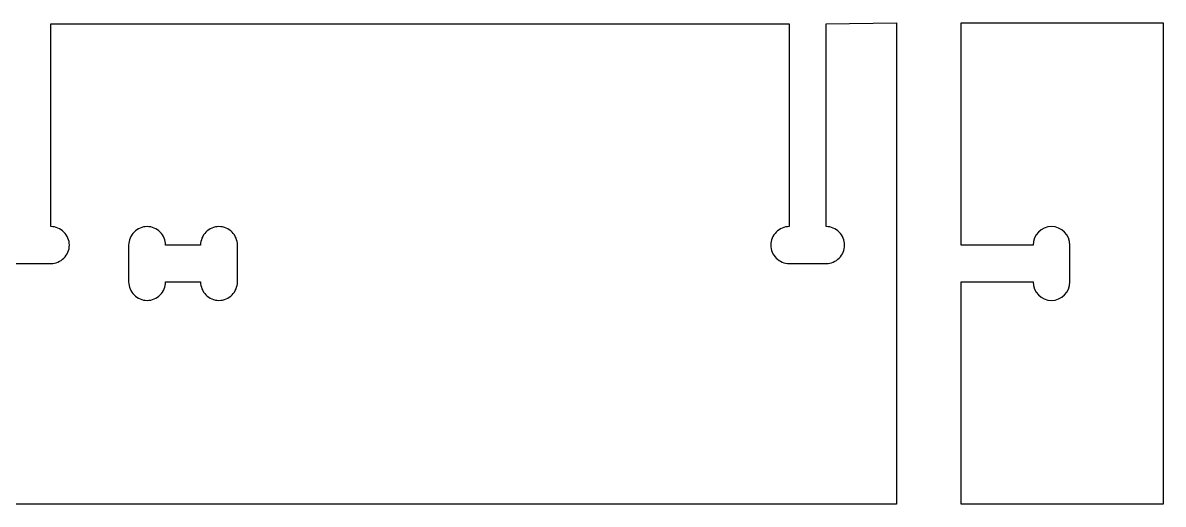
# Model space of a CAD drawing. Header units: millimetres. Extents: x 28 to 1015, y -391 to 146.
# Drawn here: x 234.6 to 382.8, y 44.6 to 107.2 of the extents above; entities that cross this region are included whole.
import ezdxf

# ---------------------------------------------------------------- set-up
doc = ezdxf.new("R2010")
doc.units = ezdxf.units.MM
doc.layers.add('External Cut', color=1, linetype='Continuous')
doc.layers.add('Internal Cut', color=5, linetype='Continuous')

msp = doc.modelspace()

# ---------------------------------------------------------------- linework, layer by layer
at = {"layer": 'External Cut', "flags": 128}
for points in [[(348.164625, 44.5623), (204.150061, 44.5623), (204.150061, 107.214854), (233.405821, 107.088538), (233.405821, 80.688571, 0.414214), (231.005824, 78.288574, 0.414214), (233.405821, 75.888577), (238.205815, 75.888577, 0.414214), (240.605812, 78.288574, 0.414214), (238.205815, 80.688571), (238.205815, 107.088538), (334.205696, 107.088538), (334.205696, 80.688571, 0.414214), (331.805699, 78.288574, 0.414214), (334.205696, 75.888577), (339.00569, 75.888577, 0.414214), (341.405687, 78.288574, 0.414214), (339.00569, 80.688571), (339.00569, 107.088538), (348.164625, 107.214854), (348.164625, 44.5623)], [(356.546517, 44.5623), (356.546517, 73.48858), (365.893874, 73.48858, 1), (370.693868, 73.48858), (370.693868, 78.288574, 1), (365.893874, 78.288574), (356.546517, 78.288574), (356.546517, 107.214854), (382.820169, 107.214854), (382.820169, 44.5623), (356.546517, 44.5623)]]:
    msp.add_lwpolyline(points, format="xyb", dxfattribs=at)
at = {"layer": 'Internal Cut', "flags": 128}
msp.add_lwpolyline([(262.458416, 73.48858), (262.458416, 78.288574, 0.414214), (260.058419, 80.688571, 0.414214), (257.658422, 78.288574), (253.111059, 78.288574, 0.414214), (250.711062, 80.688571, 0.414214), (248.311065, 78.288574), (248.311065, 73.48858, 0.414214), (250.711062, 71.088583, 0.414214), (253.111059, 73.48858), (257.658422, 73.48858, 0.414214), (260.058419, 71.088583, 0.414214), (262.458416, 73.48858)], format="xyb", dxfattribs=at)

doc.saveas('drawing.dxf')
